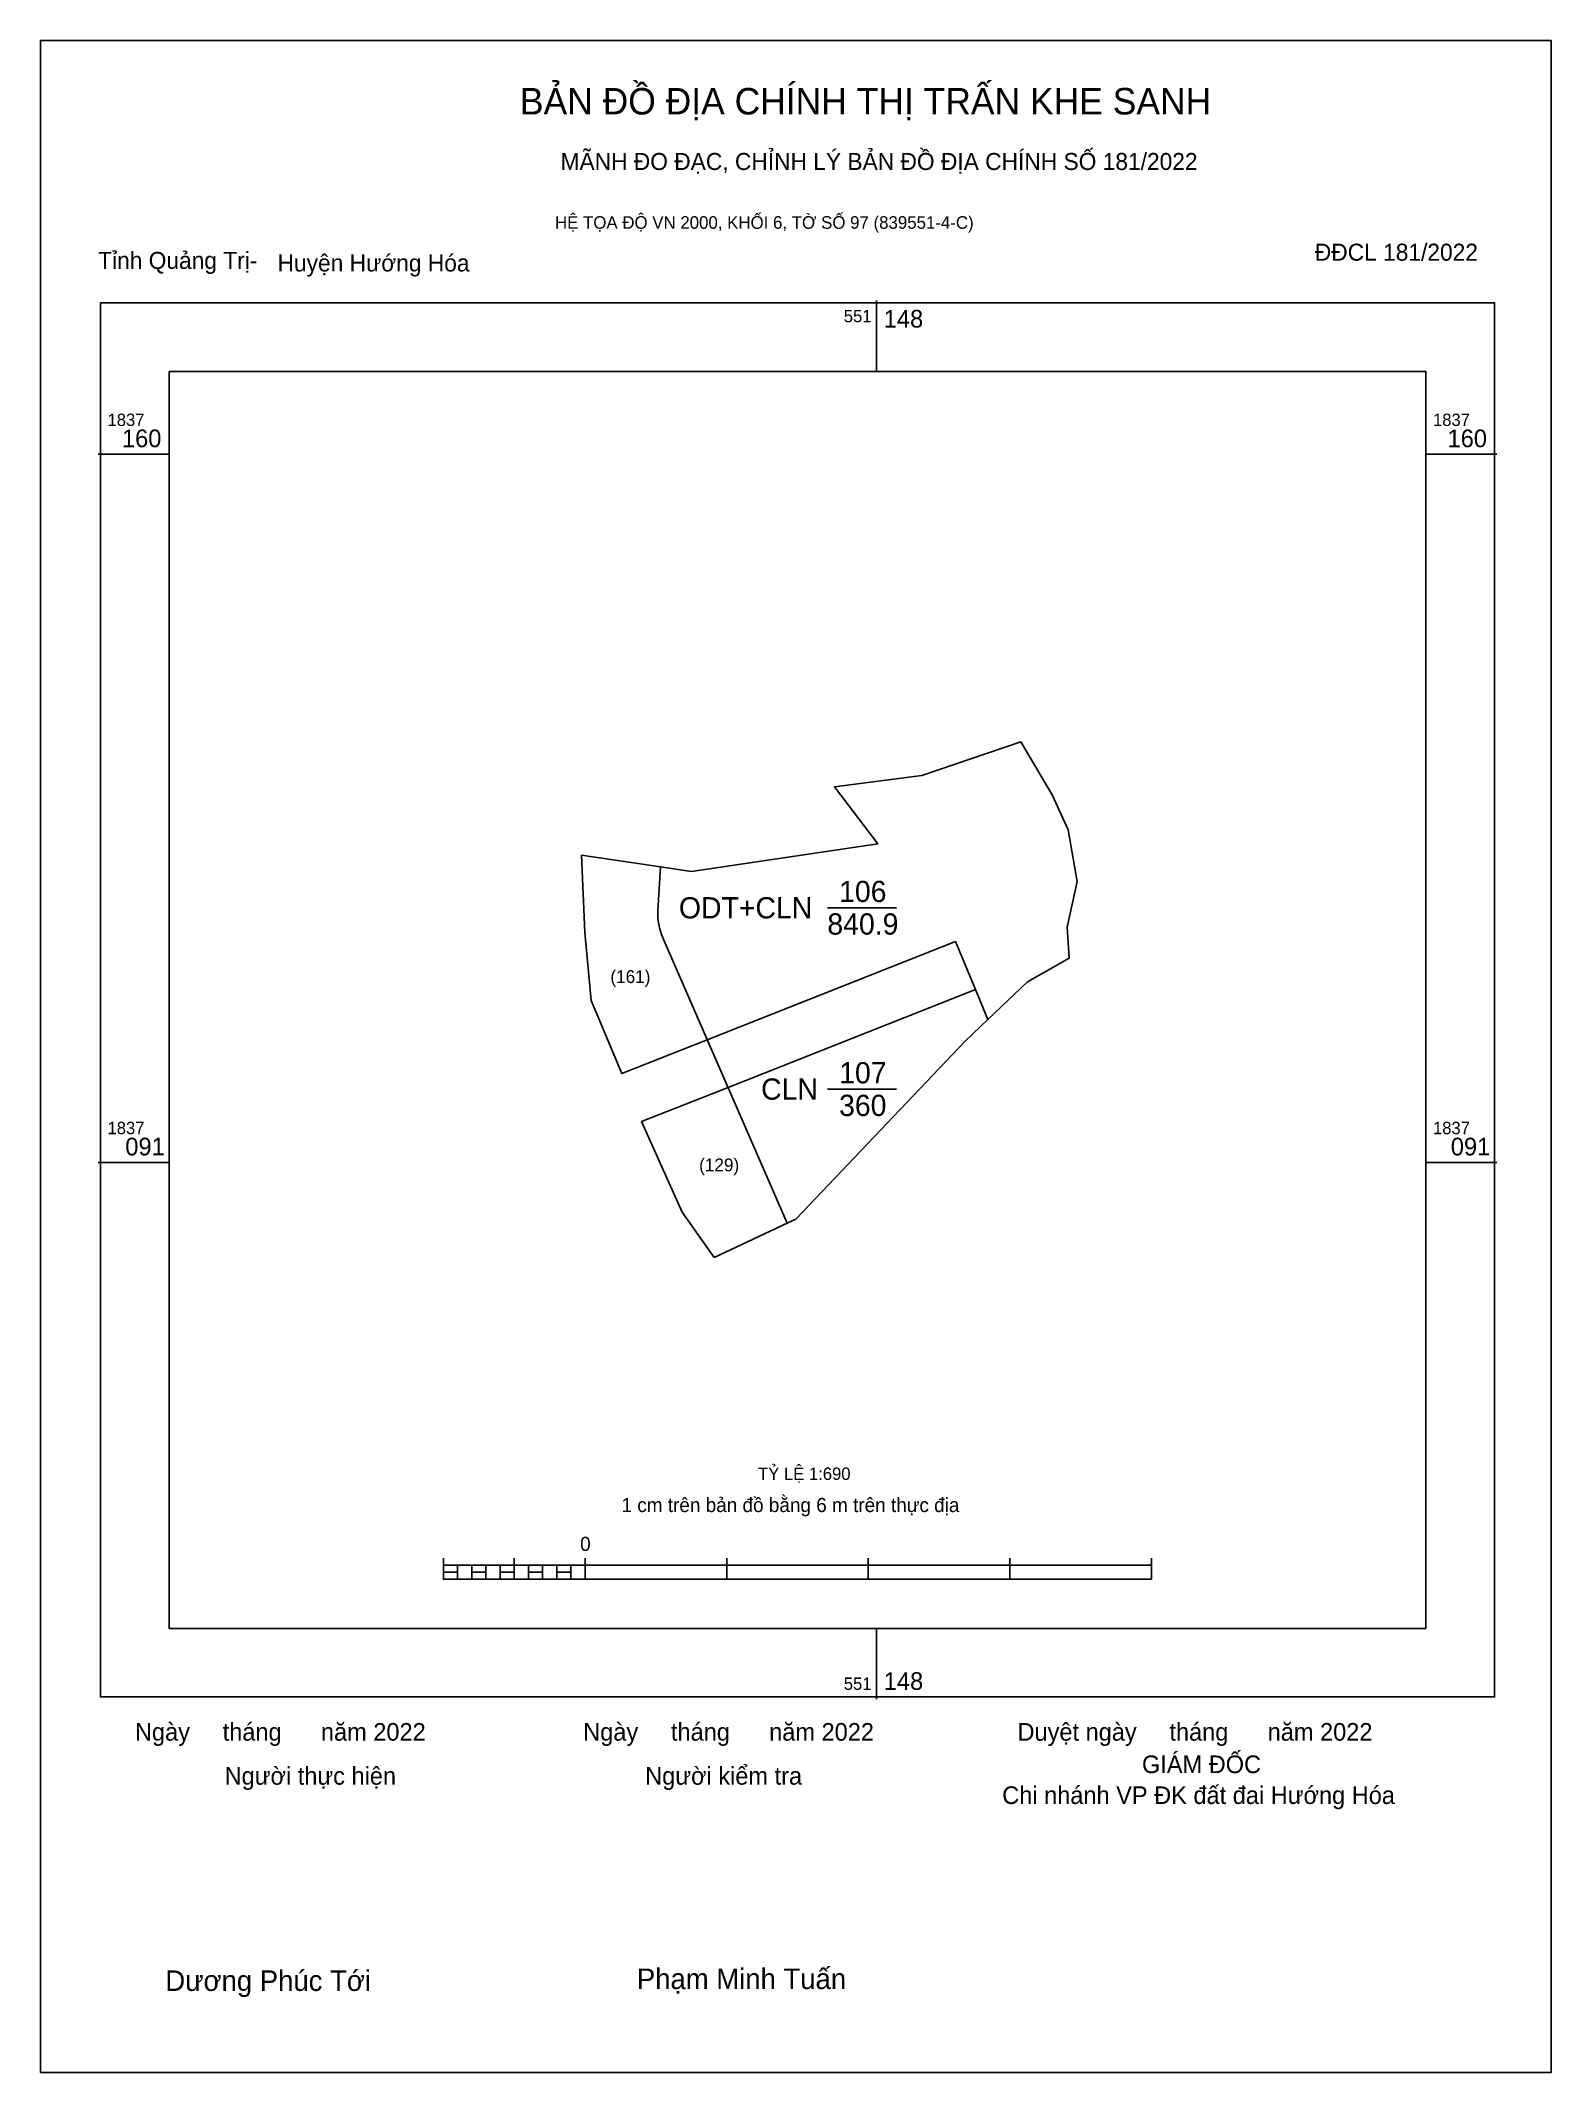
# Model space of a CAD drawing. Extents: x 551067 to 551214, y 1837003 to 1837201.
import ezdxf

# ---------------------------------------------------------------- set-up
doc = ezdxf.new("R2010")
doc.units = 0
for name, color, linetype in [('Level 1', 7, 'Continuous'), ('Level 10', 7, 'Continuous'), ('Level 13', 7, 'Continuous'), ('Level 15', 7, 'Continuous'), ('Level 6', 7, 'Continuous'), ('Level 62', 7, 'Continuous'), ('Level 63', 7, 'Continuous'), ('Level 9', 7, 'Continuous')]:
    doc.layers.add(name, color=color, linetype=linetype)

msp = doc.modelspace()

# ---------------------------------------------------------------- linework, layer by layer
at = {"layer": 'Level 1'}
for points in [[(551127.03, 1837120.08), (551126.78, 1837115.81)], [(551127.25, 1837113.18), (551139.38, 1837085.35)]]:
    msp.add_lwpolyline(points, dxfattribs=at)
msp.add_arc((551132.52, 1837115.48), 5.75, 176.6913, 203.5393, dxfattribs=at)
at = {"layer": 'Level 10'}
for p, q in [((551157.72, 1837108.13), (551133.61, 1837098.59)), ((551156.72, 1837103.08), (551158.93, 1837105.2)), ((551140.23, 1837085.75), (551156.72, 1837103.08)), ((551133.61, 1837098.59), (551125.18, 1837095.25)), ((551129.13, 1837086.42), (551125.18, 1837095.25)), ((551132.25, 1837082), (551129.13, 1837086.42)), ((551132.25, 1837082), (551139.38, 1837085.35)), ((551139.38, 1837085.35), (551140.23, 1837085.75))]:
    msp.add_line(p, q, dxfattribs=at)
msp.add_lwpolyline([(551155.78, 1837112.81), (551131.58, 1837103.23), (551123.24, 1837099.93), (551120.27, 1837107.06), (551119.64, 1837113.68), (551119.33, 1837121.21), (551127.03, 1837120.08), (551130.05, 1837119.64), (551148.2, 1837122.32), (551143.98, 1837127.88), (551152.48, 1837128.98), (551162.15, 1837132.26), (551165.19, 1837127.09), (551166.76, 1837123.69), (551167.64, 1837118.67), (551166.66, 1837114.19), (551166.87, 1837111.17), (551162.79, 1837108.89), (551158.93, 1837105.2), (551157.72, 1837108.13)], close=True, dxfattribs=at)
at = {"layer": 'Level 15'}
msp.add_lwpolyline([(551066.61, 1837200.61), (551213.85, 1837200.61), (551213.85, 1837002.59), (551066.61, 1837002.59)], close=True, dxfattribs=at)
at = {"layer": 'Level 62'}
msp.add_lwpolyline([(551079.13, 1837168.37), (551201.63, 1837168.37), (551201.63, 1837045.86), (551079.13, 1837045.86)], close=True, dxfattribs=at)
at = {"layer": 'Level 63'}
for p, q in [((551148.09, 1837175.27), (551148.09, 1837168.37)), ((551072.22, 1837160.29), (551079.13, 1837160.29)), ((551201.63, 1837160.29), (551208.54, 1837160.29)), ((551072.22, 1837091.27), (551079.13, 1837091.27)), ((551201.63, 1837091.27), (551208.54, 1837091.27)), ((551105.87, 1837052.72), (551105.87, 1837050.65)), ((551105.87, 1837052.03), (551174.89, 1837052.03)), ((551107.25, 1837052.03), (551107.25, 1837050.65)), ((551108.63, 1837052.03), (551108.63, 1837050.65)), ((551110.01, 1837052.03), (551110.01, 1837050.65)), ((551111.39, 1837052.03), (551111.39, 1837050.65)), ((551112.77, 1837052.72), (551112.77, 1837050.65)), ((551112.77, 1837052.03), (551112.77, 1837050.65)), ((551114.15, 1837052.03), (551114.15, 1837050.65)), ((551115.53, 1837052.03), (551115.53, 1837050.65)), ((551116.92, 1837052.03), (551116.92, 1837050.65)), ((551118.3, 1837052.03), (551118.3, 1837050.65)), ((551119.68, 1837052.72), (551119.68, 1837050.65)), ((551119.68, 1837052.03), (551119.68, 1837050.65)), ((551133.48, 1837052.72), (551133.48, 1837050.65)), ((551147.28, 1837052.72), (551147.28, 1837050.65)), ((551161.08, 1837052.72), (551161.08, 1837050.65)), ((551174.89, 1837052.72), (551174.89, 1837050.65)), ((551105.87, 1837050.65), (551174.89, 1837050.65)), ((551148.09, 1837045.86), (551148.09, 1837038.96))]:
    msp.add_line(p, q, dxfattribs=at)
for points in [[(551072.44, 1837175.06), (551208.32, 1837175.06), (551208.32, 1837039.18), (551072.44, 1837039.18)], [(551105.87, 1837051.34), (551107.25, 1837051.34), (551107.25, 1837050.65), (551105.87, 1837050.65)], [(551105.87, 1837051.34), (551107.25, 1837051.34), (551107.25, 1837050.65), (551105.87, 1837050.65)], [(551108.63, 1837051.34), (551110.01, 1837051.34), (551110.01, 1837050.65), (551108.63, 1837050.65)], [(551111.39, 1837051.34), (551112.77, 1837051.34), (551112.77, 1837050.65), (551111.39, 1837050.65)], [(551114.15, 1837051.34), (551115.53, 1837051.34), (551115.53, 1837050.65), (551114.15, 1837050.65)], [(551116.92, 1837051.34), (551118.3, 1837051.34), (551118.3, 1837050.65), (551116.92, 1837050.65)]]:
    msp.add_lwpolyline(points, close=True, dxfattribs=at)
at = {"layer": 'Level 9'}
for p, q in [((551143.31, 1837116.1), (551150.03, 1837116.1)), ((551143.31, 1837098.42), (551150.03, 1837098.42))]:
    msp.add_line(p, q, dxfattribs=at)

# ---------------------------------------------------------------- texts
at = {"layer": 'Level 13'}
for s, height, p in [('106', 2.07, (551144.43, 1837116.65)), ('ODT+CLN', 2.07, (551128.82, 1837115.06)), ('840.9', 2.07, (551143.29, 1837113.48)), ('(161)', 1.25, (551122.14, 1837108.76)), ('107', 2.07, (551144.44, 1837098.98)), ('CLN', 2.07, (551136.83, 1837097.39)), ('360', 2.07, (551144.43, 1837095.8)), ('(129)', 1.25, (551130.79, 1837090.41))]:
    msp.add_text(s, height=height, dxfattribs=at).set_placement(p)
at = {"layer": 'Level 6'}
msp.add_text('TỶ LỆ 1:690', height=1.2132, dxfattribs=at).set_placement((551136.53, 1837060.33))
at = {"layer": 'Level 63'}
for s, height, p in [('BẢN ĐỒ ĐỊA CHÍNH THỊ TRẤN KHE SANH', 2.5837, (551113.32, 1837193.41)), ('MÃNH ĐO ĐẠC, CHỈNH LÝ BẢN ĐỒ ĐỊA CHÍNH SỐ 181/2022', 1.6579, (551117.28, 1837188)), ('HỆ TỌA ĐỘ VN 2000, KHỐI 6, TỜ SỐ 97 (839551-4-C)', 1.2272, (551116.74, 1837182.27)), ('551', 1.208, (551144.89, 1837173.16)), ('148', 1.725, (551148.78, 1837172.64)), ('1837', 1.208, (551073.13, 1837163.05)), ('1837', 1.208, (551202.32, 1837163.05)), ('160', 1.725, (551074.53, 1837160.98)), ('160', 1.725, (551203.73, 1837160.98)), ('1837', 1.208, (551073.13, 1837094.03)), ('1837', 1.208, (551202.32, 1837094.03)), ('091', 1.725, (551074.86, 1837091.96)), ('091', 1.725, (551204.05, 1837091.96)), ('1 cm trên bản đồ bằng 6 m trên thực địa', 1.3803, (551123.22, 1837057.2)), ('0', 1.38, (551119.19, 1837053.41)), ('148', 1.725, (551148.78, 1837039.87)), ('551', 1.208, (551144.89, 1837039.87)), ('Ngày     tháng      năm 2022', 1.7173, (551075.8, 1837034.92)), ('Ngày     tháng      năm 2022', 1.7173, (551119.49, 1837034.92)), ('Duyệt ngày     tháng      năm 2022', 1.7173, (551161.82, 1837034.92)), ('GIÁM ĐỐC', 1.717, (551173.95, 1837031.76)), ('Người thực hiện', 1.7173, (551084.54, 1837030.63)), ('Người kiểm tra', 1.7173, (551125.53, 1837030.63)), ('Chi nhánh VP ĐK đất đai Hướng Hóa', 1.7173, (551160.33, 1837028.75)), ('Dương Phúc Tới', 2.0031, (551078.76, 1837010.53)), ('Phạm Minh Tuấn', 2.0031, (551124.72, 1837010.71))]:
    msp.add_text(s, height=height, dxfattribs=at).set_placement(p)
at = {"layer": 'Level 9'}
for s, p in [('Tỉnh Quảng Trị-', (551072.21, 1837178.36)), ('Huyện Hướng Hóa', (551089.7, 1837178.11)), ('ĐĐCL 181/2022', (551190.8, 1837179.16))]:
    msp.add_text(s, height=1.6579, dxfattribs=at).set_placement(p)

doc.saveas('drawing.dxf')
